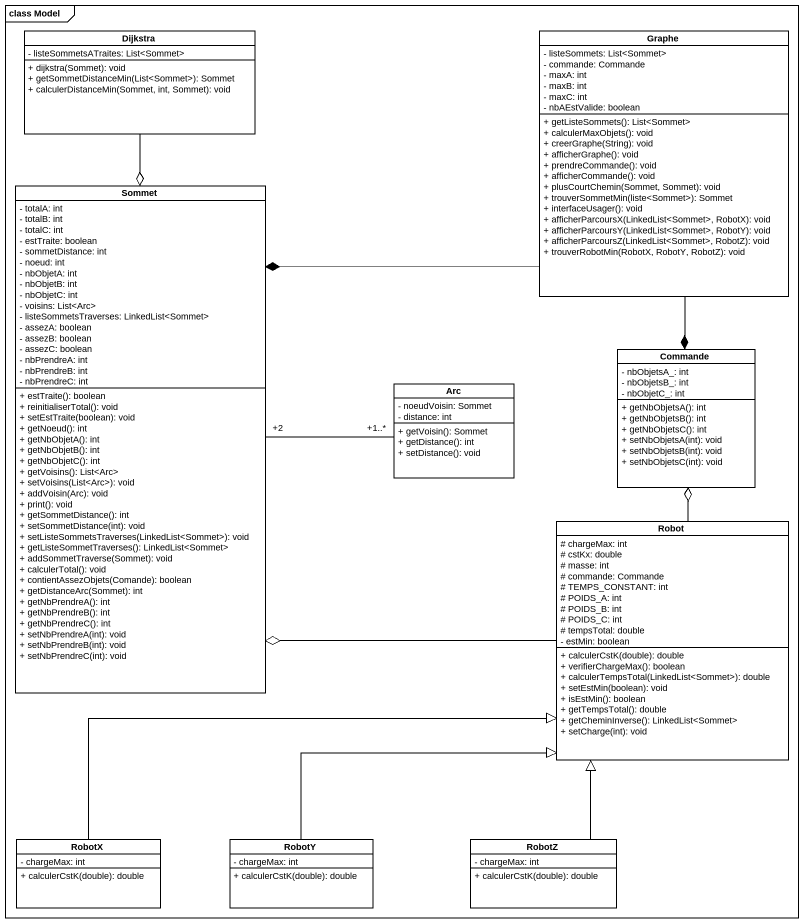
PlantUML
@startuml
mainframe class Model
hide circle
hide empty members
skinparam classAttributeIconSize 0
class Dijkstra {
  - listeSommetsATraites: List<Sommet>
  + dijkstra(Sommet): void
  + getSommetDistanceMin(List<Sommet>): Sommet
  + calculerDistanceMin(Sommet, int, Sommet): void
}
class Graphe {
  - listeSommets: List<Sommet>
  - commande: Commande
  - maxA: int
  - maxB: int
  - maxC: int
  - nbAEstValide: boolean
  + getListeSommets(): List<Sommet>
  + calculerMaxObjets(): void
  + creerGraphe(String): void
  + afficherGraphe(): void
  + prendreCommande(): void
  + afficherCommande(): void
  + plusCourtChemin(Sommet, Sommet): void
  + trouverSommetMin(liste<Sommet>): Sommet
  + interfaceUsager(): void
  + afficherParcoursX(LinkedList<Sommet>, RobotX): void
  + afficherParcoursY(LinkedList<Sommet>, RobotY): void
  + afficherParcoursZ(LinkedList<Sommet>, RobotZ): void
  + trouverRobotMin(RobotX, RobotY, RobotZ): void
}
class Sommet {
  - totalA: int
  - totalB: int
  - totalC: int
  - estTraite: boolean
  - sommetDistance: int
  - noeud: int
  - nbObjetA: int
  - nbObjetB: int
  - nbObjetC: int
  - voisins: List<Arc>
  - listeSommetsTraverses: LinkedList<Sommet>
  - assezA: boolean
  - assezB: boolean
  - assezC: boolean
  - nbPrendreA: int
  - nbPrendreB: int
  - nbPrendreC: int
  + estTraite(): boolean
  + reinitialiserTotal(): void
  + setEstTraite(boolean): void
  + getNoeud(): int
  + getNbObjetA(): int
  + getNbObjetB(): int
  + getNbObjetC(): int
  + getVoisins(): List<Arc>
  + setVoisins(List<Arc>): void
  + addVoisin(Arc): void
  + print(): void
  + getSommetDistance(): int
  + setSommetDistance(int): void
  + setListeSommetsTraverses(LinkedList<Sommet>): void
  + getListeSommetTraverses(): LinkedList<Sommet>
  + addSommetTraverse(Sommet): void
  + calculerTotal(): void
  + contientAssezObjets(Comande): boolean
  + getDistanceArc(Sommet): int
  + getNbPrendreA(): int
  + getNbPrendreB(): int
  + getNbPrendreC(): int
  + setNbPrendreA(int): void
  + setNbPrendreB(int): void
  + setNbPrendreC(int): void
}
class Commande {
  - nbObjetsA_: int
  - nbObjetsB_: int
  - nbObjetC_: int
  + getNbObjetsA(): int
  + getNbObjetsB(): int
  + getNbObjetsC(): int
  + setNbObjetsA(int): void
  + setNbObjetsB(int): void
  + setNbObjetsC(int): void
}
class Arc {
  - noeudVoisin: Sommet
  - distance: int
  + getVoisin(): Sommet
  + getDistance(): int
  + setDistance(): void
}
class Robot {
  # chargeMax: int
  # cstKx: double
  # masse: int
  # commande: Commande
  # TEMPS_CONSTANT: int
  # POIDS_A: int
  # POIDS_B: int
  # POIDS_C: int
  # tempsTotal: double
  - estMin: boolean
  + calculerCstK(double): double
  + verifierChargeMax(): boolean
  + calculerTempsTotal(LinkedList<Sommet>): double
  + setEstMin(boolean): void
  + isEstMin(): boolean
  + getTempsTotal(): double
  + getCheminInverse(): LinkedList<Sommet>
  + setCharge(int): void
}
class RobotX {
  - chargeMax: int
  + calculerCstK(double): double
}
class RobotY {
  - chargeMax: int
  + calculerCstK(double): double
}
class RobotZ {
  - chargeMax: int
  + calculerCstK(double): double
}
Dijkstra --o Sommet
Graphe -left-* Sommet
Graphe --* Commande
Sommet "+2" -right- "+1..*" Arc
Robot -left-o Sommet
Robot -up-o Commande
RobotX -right-|> Robot
RobotY -up-|> Robot
RobotZ -up-|> Robot
@enduml
